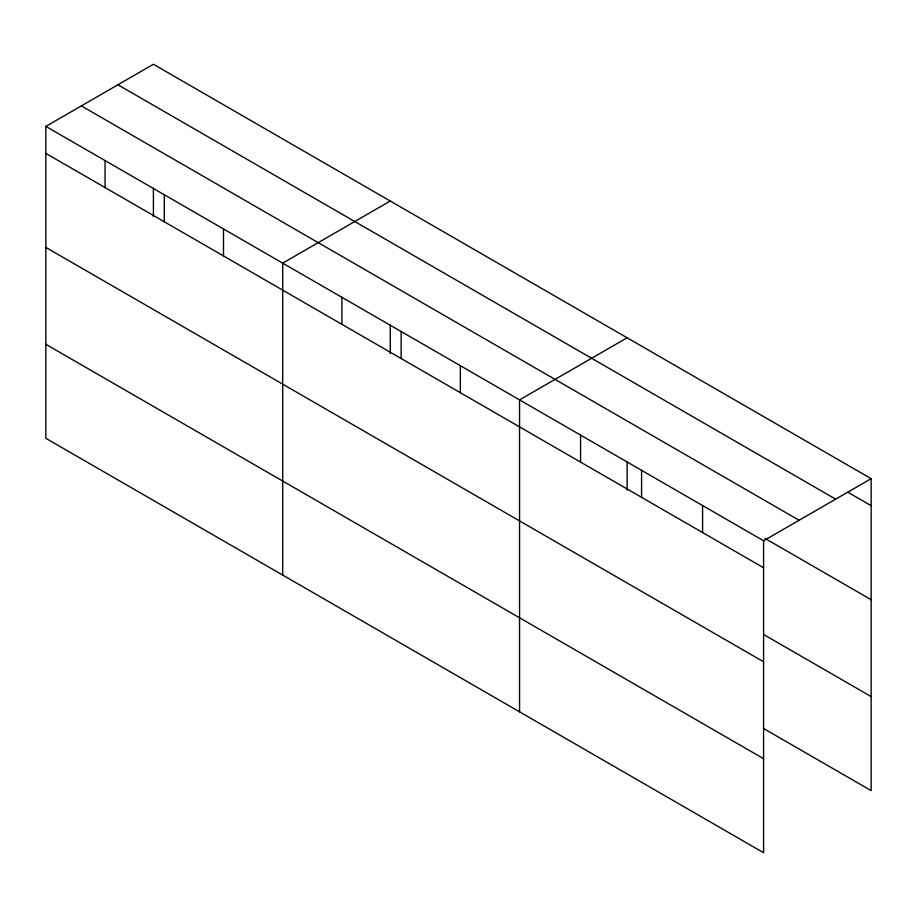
<?xml version="1.0" encoding="UTF-8"?>
<svg xmlns="http://www.w3.org/2000/svg" width="917" height="917" viewBox="0 0 917 917"><rect width="100%" height="100%" fill="white"/><g stroke="black" fill="none" stroke-linecap="round" stroke-linejoin="round"><path stroke-width="1.38" d="M763.586 661.799L763.586 540.766L45.85 126.386L45.85 438.326L763.586 852.718L763.586 661.799L45.85 247.418M763.781 728.625L871.15 790.614L871.15 478.674L153.414 64.282L45.85 126.386M390.264 201.029L282.7 263.133L282.7 575.074M627.113 337.777L519.561 399.881L519.561 711.821M763.586 540.766L871.15 478.674M847.961 492.291L871.15 505.668M117.915 84.777L835.651 499.157M81.349 105.891L799.085 520.271M764.996 538.417L871.15 599.707M45.85 153.391L763.586 567.772M763.781 634.587L871.15 696.588M45.85 344.299L763.586 758.68M702.582 505.542L702.582 532.548M641.579 470.318L641.579 497.323M627.113 461.664L627.113 490.159M580.564 435.105L580.564 462.099M460.345 365.688L460.345 392.694M401.13 331.507L401.13 358.501M390.264 324.916L390.264 353.412M341.915 297.314L341.915 324.32M223.496 228.941L223.496 255.946M164.281 194.759L164.281 221.765M153.414 188.168L153.414 216.664M105.065 160.567L105.065 187.572"/></g></svg>
